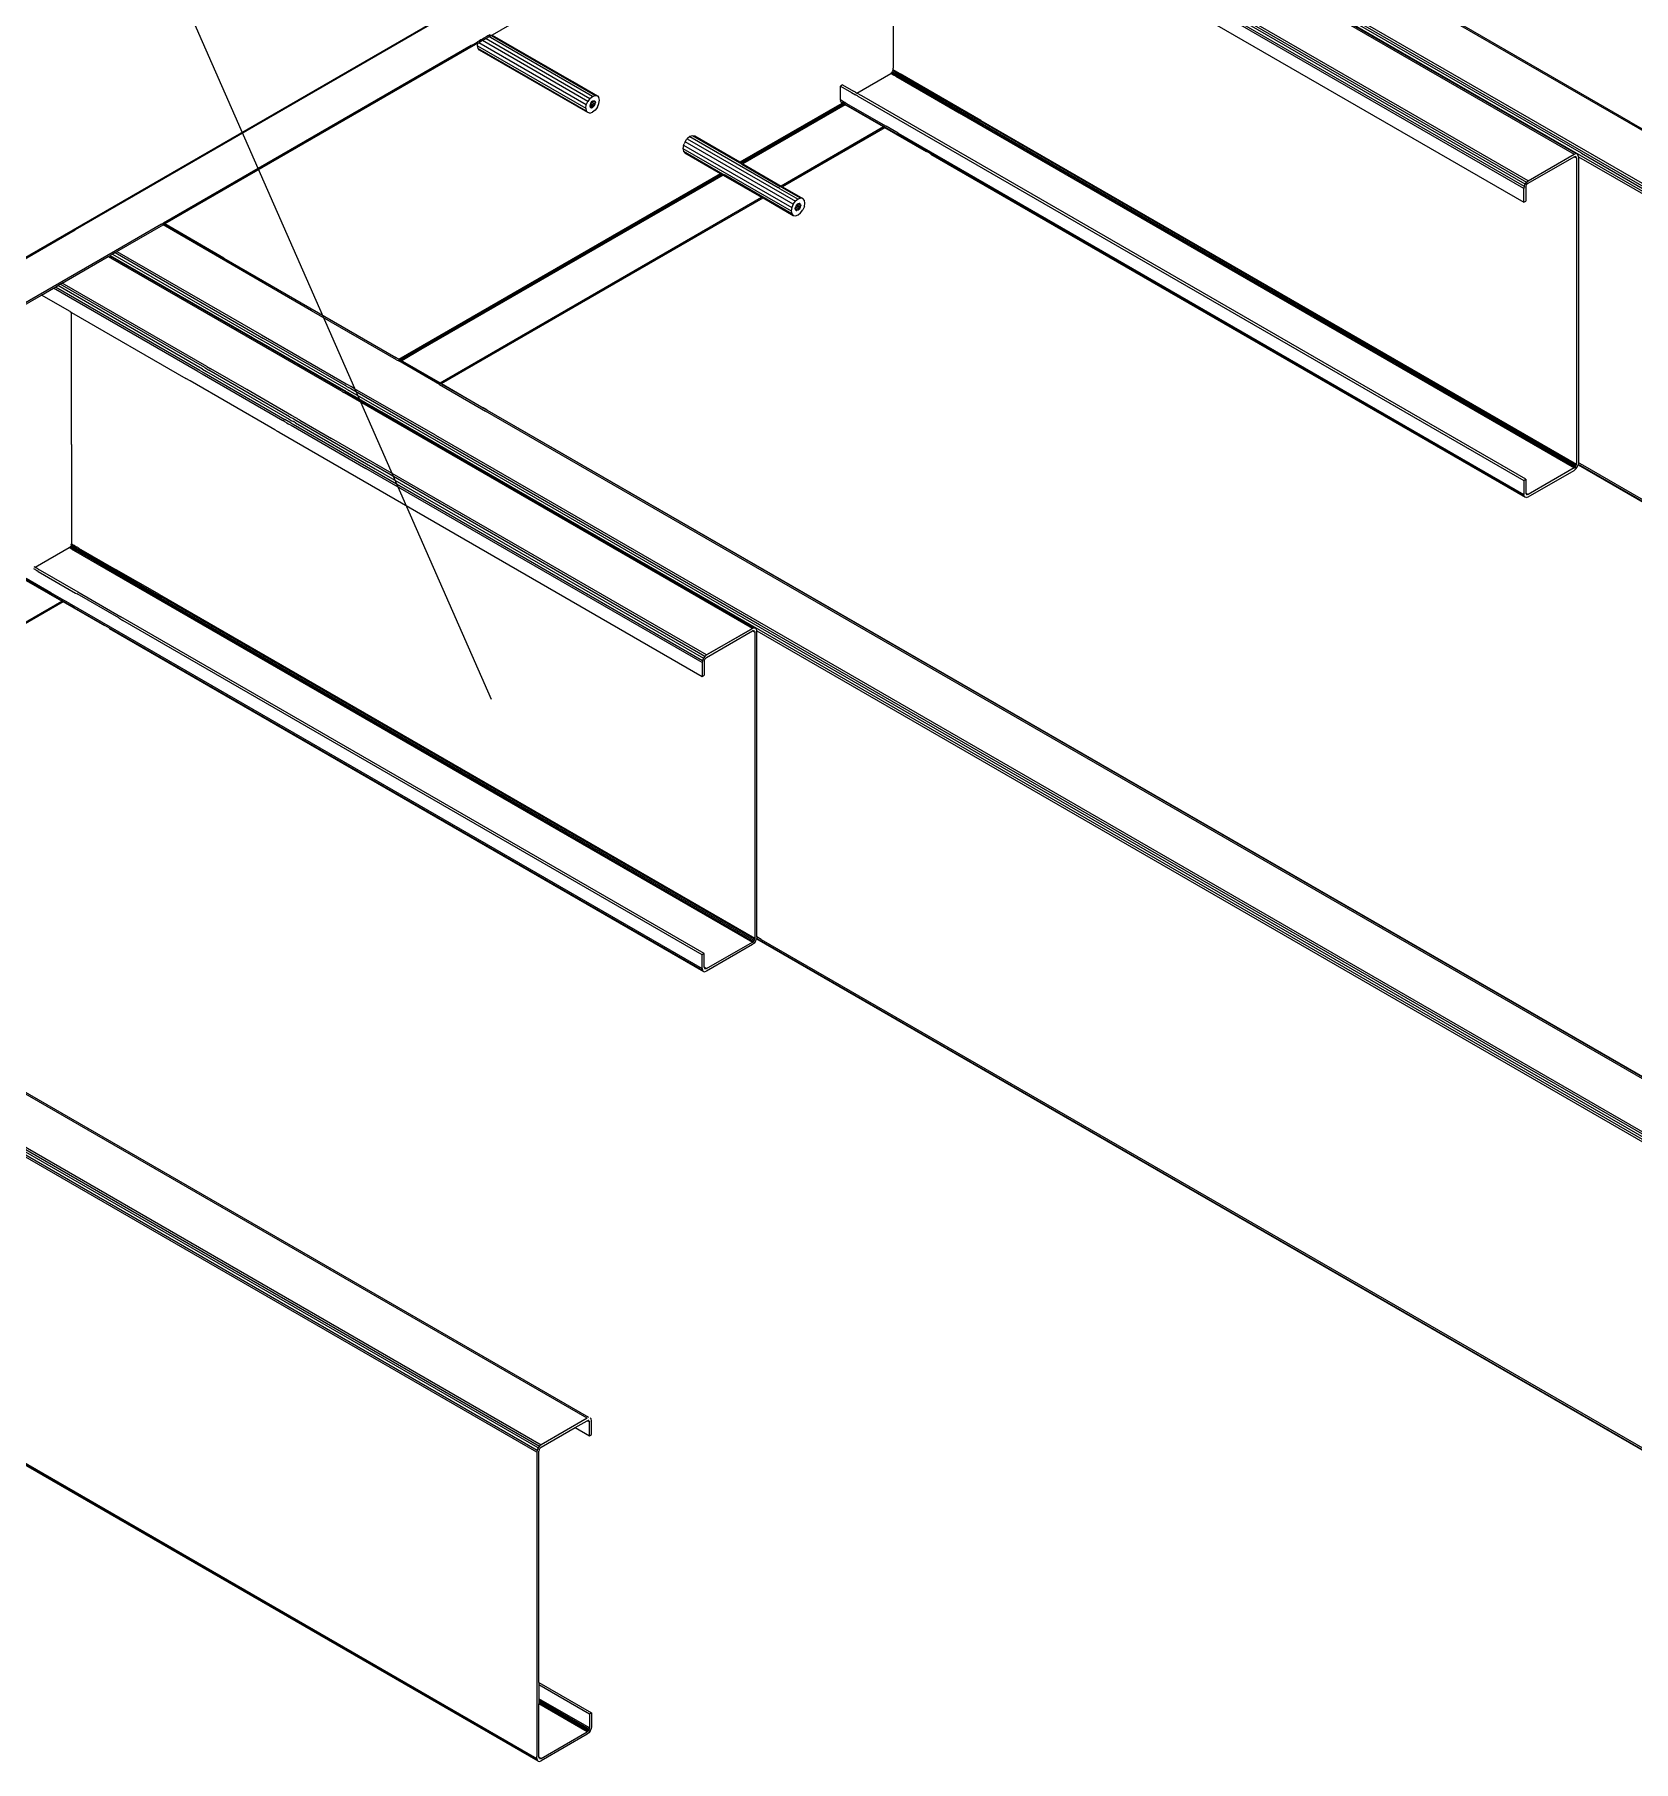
# Model space of a CAD drawing. Header units: millimetres. Extents: x 16 to 499, y 22 to 82.
# Drawn here: x 148.906 to 153.034, y 32.969 to 37.429 of the extents above; entities that cross this region are included whole.
import ezdxf

# ---------------------------------------------------------------- set-up
doc = ezdxf.new("R2010")
doc.units = ezdxf.units.MM
doc.layers.add('BARRAS_DE_ACERO', color=7, linetype='Continuous', lineweight=9)

msp = doc.modelspace()

# ---------------------------------------------------------------- linework, layer by layer
at = {"color": 2}
msp.add_line((148.8872, 38.4397), (150.0846, 35.7119), dxfattribs=at)
at = {"layer": 'BARRAS_DE_ACERO'}
for p, q in [((151.0451, 37.9805), (150.0872, 37.4275)), ((151.707, 37.6544), (152.758, 37.0477)), ((151.9124, 37.679), (152.8811, 37.1198)), ((151.937, 37.6709), (157.7671, 34.3048)), ((153.0268, 37.2029), (152.195, 37.6831)), ((152.0406, 37.6105), (152.8891, 37.1206)), ((152.8997, 37.1221), (152.0503, 37.6126)), ((152.8854, 37.1213), (152.0535, 37.6014)), ((157.7775, 34.3189), (152.0577, 37.6213)), ((151.1225, 37.5823), (151.1225, 37.3416)), ((151.7592, 37.5682), (152.751, 36.9957)), ((152.751, 37.0316), (151.8296, 37.5636)), ((151.9139, 37.5208), (152.7518, 37.0371)), ((152.7543, 37.0427), (151.9421, 37.5116)), ((147.8604, 36.2637), (149.9318, 37.4595)), ((147.8612, 36.2632), (149.9326, 37.4591)), ((149.942, 37.4621), (149.1391, 36.9985)), ((150.0763, 37.4253), (150.0683, 37.4206)), ((150.0763, 37.4253), (150.0817, 37.4285)), ((150.0818, 37.4284), (150.0763, 37.4253)), ((150.0763, 37.4253), (150.0763, 37.4253)), ((150.0853, 37.4264), (150.0798, 37.4233)), ((150.0819, 37.4221), (150.0798, 37.4233)), ((150.0817, 37.4285), (150.0818, 37.4285)), ((150.0818, 37.4284), (150.0817, 37.4285)), ((150.0821, 37.4287), (150.0818, 37.4285)), ((150.0818, 37.4285), (150.0818, 37.4284)), ((150.0822, 37.4287), (150.0819, 37.4285)), ((150.0836, 37.4211), (150.0819, 37.4221)), ((150.0821, 37.4287), (150.0822, 37.4287)), ((150.0822, 37.4288), (150.0822, 37.4287)), ((150.0822, 37.4287), (150.0822, 37.4287)), ((150.0824, 37.4288), (150.0823, 37.4288)), ((150.0824, 37.4288), (150.0823, 37.4288)), ((150.0825, 37.4289), (150.0824, 37.4288)), ((150.0824, 37.4288), (150.0824, 37.4288)), ((150.0824, 37.4288), (150.0824, 37.4288)), ((150.0444, 37.4027), (149.2423, 36.9398)), ((150.0356, 37.4018), (150.0336, 37.4007)), ((150.0356, 37.4018), (150.0487, 37.4094)), ((150.0494, 37.4098), (150.0487, 37.4094)), ((150.0549, 37.4129), (150.0494, 37.4098)), ((150.0512, 37.3928), (150.0498, 37.3999)), ((150.0509, 37.4065), (150.0527, 37.4076)), ((150.0512, 37.3928), (150.3305, 37.2315)), ((150.055, 37.3884), (150.0512, 37.3928)), ((150.3305, 37.2471), (150.0527, 37.4076)), ((150.0586, 37.4151), (150.0549, 37.4129)), ((150.0587, 37.4151), (150.0549, 37.4129)), ((150.0586, 37.4151), (150.0641, 37.4183)), ((150.0586, 37.4151), (150.0587, 37.4151)), ((150.0589, 37.4152), (150.0587, 37.4151)), ((150.0624, 37.4172), (150.0589, 37.4152)), ((150.0693, 37.4172), (150.0622, 37.4131)), ((150.0624, 37.4172), (150.0641, 37.4182)), ((150.0641, 37.4183), (150.0657, 37.4193)), ((150.0649, 37.4187), (150.0641, 37.4182)), ((150.0654, 37.419), (150.0649, 37.4187)), ((150.0656, 37.4191), (150.0654, 37.419)), ((150.0658, 37.4192), (150.0656, 37.4191)), ((150.0679, 37.4205), (150.0657, 37.4193)), ((150.068, 37.4205), (150.0658, 37.4192)), ((150.0679, 37.4205), (150.0682, 37.4207)), ((150.0683, 37.4206), (150.068, 37.4205)), ((150.0715, 37.4184), (150.0693, 37.4172)), ((150.0693, 37.4172), (150.0693, 37.4172)), ((150.0715, 37.4185), (150.0718, 37.4186)), ((150.0715, 37.4185), (150.0715, 37.4184)), ((151.119, 37.3301), (151.1208, 37.3326)), ((151.1221, 37.3355), (151.1208, 37.3326)), ((151.1208, 37.3326), (151.1246, 37.3304)), ((151.1221, 37.3356), (151.1221, 37.3355)), ((151.1277, 37.3322), (151.1221, 37.3355)), ((151.1225, 37.3382), (151.1225, 37.3416)), ((151.1245, 37.337), (151.1295, 37.3342)), ((151.1295, 37.3312), (151.1277, 37.3322)), ((151.1303, 37.3337), (151.1295, 37.3342)), ((151.1303, 37.3337), (151.1361, 37.3304)), ((150.2955, 37.3073), (150.3593, 37.2704)), ((150.9868, 37.2633), (150.9868, 37.2957)), ((150.9924, 37.299), (151.0205, 37.2827)), ((151.119, 37.3301), (151.1169, 37.3284)), ((151.1169, 37.3284), (151.1247, 37.3239)), ((151.119, 37.3301), (151.1215, 37.3287)), ((151.1233, 37.3276), (151.1215, 37.3287)), ((151.1233, 37.3276), (151.1273, 37.3253)), ((151.1246, 37.3304), (151.1287, 37.328)), ((151.1247, 37.3239), (151.1248, 37.3238)), ((151.1297, 37.321), (151.1248, 37.3238)), ((151.1273, 37.3253), (151.1273, 37.3253)), ((151.1317, 37.3228), (151.1273, 37.3253)), ((151.1303, 37.3271), (151.1287, 37.328)), ((151.1298, 37.321), (151.1297, 37.321)), ((151.1298, 37.321), (151.2295, 37.2634)), ((151.1353, 37.3243), (151.1303, 37.3271)), ((151.1322, 37.3225), (151.1317, 37.3228)), ((151.1322, 37.3225), (151.1323, 37.3224)), ((151.1323, 37.3224), (151.3408, 37.2021)), ((151.1334, 37.3289), (151.1329, 37.3292)), ((151.1334, 37.3289), (151.1335, 37.3288)), ((151.1383, 37.326), (151.1335, 37.3288)), ((151.1361, 37.3304), (151.141, 37.3276)), ((151.1383, 37.326), (151.1384, 37.326)), ((151.1384, 37.326), (151.3468, 37.2056)), ((151.141, 37.3276), (151.141, 37.3275)), ((151.3495, 37.2072), (151.141, 37.3275)), ((150.3401, 37.2637), (150.3343, 37.256)), ((150.3468, 37.2406), (150.3397, 37.2447)), ((150.3418, 37.2517), (150.3403, 37.2481)), ((150.3403, 37.2481), (150.3495, 37.2428)), ((150.3441, 37.2547), (150.3418, 37.2517)), ((150.3418, 37.2517), (150.3518, 37.2459)), ((150.3468, 37.2692), (150.3536, 37.2715)), ((150.3468, 37.2569), (150.3495, 37.2579)), ((150.3468, 37.2406), (150.3495, 37.2428)), ((150.3495, 37.2579), (150.3518, 37.2574)), ((150.3495, 37.2579), (150.3534, 37.2557)), ((150.3518, 37.2459), (150.3495, 37.2428)), ((150.3534, 37.2557), (150.3518, 37.2574)), ((150.3518, 37.2459), (150.3534, 37.2494)), ((150.3534, 37.2557), (150.3539, 37.2529)), ((150.3536, 37.2715), (150.3593, 37.2704)), ((150.3593, 37.2704), (150.3632, 37.266)), ((150.3593, 37.2416), (150.3632, 37.2504)), ((150.3645, 37.259), (150.3632, 37.266)), ((150.3632, 37.2504), (150.3645, 37.259)), ((150.9906, 37.251), (150.7271, 37.0989)), ((150.7288, 37.0979), (150.9925, 37.2502)), ((150.9952, 37.2495), (150.7307, 37.0968)), ((150.9868, 37.2598), (150.9868, 37.2633)), ((150.9872, 37.2578), (150.9872, 37.2577)), ((150.9876, 37.2553), (150.9872, 37.2577)), ((150.9876, 37.2553), (150.991, 37.2533)), ((150.9876, 37.2553), (150.9899, 37.2527)), ((150.99, 37.2525), (150.9899, 37.2527)), ((150.9928, 37.2523), (150.991, 37.2533)), ((150.9933, 37.2506), (150.9916, 37.2516)), ((150.9925, 37.2502), (150.9933, 37.2506)), ((150.9968, 37.25), (150.9928, 37.2523)), ((150.9982, 37.2532), (150.9945, 37.2553)), ((150.9956, 37.2492), (150.9956, 37.2493)), ((150.9968, 37.25), (151.0017, 37.2472)), ((151.0003, 37.252), (150.9982, 37.2532)), ((151.0003, 37.252), (151.1046, 37.1918)), ((151.0977, 37.1903), (151.0006, 37.2464)), ((151.0017, 37.2472), (151.1018, 37.1893)), ((151.0149, 37.2795), (151.0257, 37.2733)), ((151.0255, 37.2798), (151.0205, 37.2827)), ((151.031, 37.2702), (151.0257, 37.2733)), ((151.042, 37.2703), (151.0292, 37.2777)), ((151.0314, 37.27), (151.031, 37.2702)), ((152.7566, 36.2804), (151.042, 37.2703)), ((151.2295, 37.2634), (151.2932, 37.2266)), ((150.3291, 37.2386), (150.3305, 37.2315)), ((150.3343, 37.2271), (150.3305, 37.2315)), ((150.3401, 37.226), (150.3468, 37.2284)), ((150.3536, 37.2338), (150.3468, 37.2284)), ((150.3593, 37.2416), (150.3536, 37.2338)), ((151.2932, 37.2266), (152.8811, 36.3098)), ((152.8833, 36.3115), (151.3408, 37.2021)), ((153.0268, 37.2029), (157.9006, 34.389)), ((150.6047, 37.1674), (150.5979, 37.1651)), ((150.5979, 37.1651), (150.8259, 37.0334)), ((150.7324, 37.0937), (150.6047, 37.1674)), ((150.6104, 37.1663), (150.6047, 37.1674)), ((150.7271, 37.0989), (150.6104, 37.1663)), ((151.0977, 37.1903), (150.8333, 37.0376)), ((151.0977, 37.1903), (151.0978, 37.1903)), ((151.0978, 37.1903), (151.1012, 37.1883)), ((151.1359, 37.1738), (151.1046, 37.1918)), ((151.1359, 37.1738), (152.751, 36.2412)), ((150.5802, 37.1344), (150.8595, 36.9732)), ((150.5815, 37.143), (150.8608, 36.9818)), ((150.5815, 37.1274), (150.5853, 37.1231)), ((150.5815, 37.1274), (150.6826, 37.069)), ((150.5853, 37.1231), (150.6771, 37.0701)), ((151.2196, 37.1199), (152.7543, 36.2339)), ((152.7623, 37.0512), (152.8811, 37.1198)), ((152.7623, 37.0446), (152.8811, 37.1132)), ((152.8811, 37.1198), (152.8854, 37.1213)), ((152.8833, 37.114), (152.8811, 37.1132)), ((152.8811, 37.1132), (152.8867, 37.11)), ((152.8833, 37.114), (152.8863, 37.1122)), ((152.8833, 37.114), (152.8851, 37.1136)), ((152.8863, 37.1122), (152.8851, 37.1136)), ((152.8863, 37.1122), (152.8867, 37.11)), ((152.8867, 37.11), (152.8867, 36.3222)), ((152.8924, 37.1132), (152.8915, 37.1177)), ((152.8924, 37.1132), (157.7662, 34.2993)), ((152.8997, 37.1221), (157.7695, 34.3105)), ((149.8467, 36.5906), (150.6771, 37.0701)), ((149.8468, 36.5906), (150.6771, 37.0701)), ((150.6808, 37.068), (149.8505, 36.5887)), ((150.6843, 37.0659), (149.9034, 36.6151)), ((150.6826, 37.069), (150.684, 37.0682)), ((150.684, 37.0682), (150.6873, 37.0663)), ((150.6843, 37.0659), (150.7832, 37.0088)), ((150.8608, 36.9662), (150.6873, 37.0663)), ((150.7288, 37.0979), (150.7271, 37.0989)), ((150.7288, 37.0979), (150.7307, 37.0968)), ((150.7326, 37.0957), (150.7307, 37.0968)), ((150.8294, 37.0314), (150.8259, 37.0334)), ((150.8294, 37.0314), (150.8772, 37.0038)), ((150.8839, 37.0062), (150.8314, 37.0365)), ((152.7518, 37.0371), (152.751, 37.0316)), ((152.751, 36.9957), (152.751, 37.0316)), ((152.7518, 37.0371), (152.7543, 37.0427)), ((152.7543, 37.0427), (152.758, 37.0477)), ((152.7566, 37.0348), (152.7571, 37.0376)), ((152.7566, 37.0348), (152.7566, 36.9989)), ((152.7571, 37.0376), (152.7583, 37.0404)), ((152.758, 37.0477), (152.7623, 37.0512)), ((152.7583, 37.0404), (152.7601, 37.0429)), ((152.7623, 37.0446), (152.7601, 37.0429)), ((149.1391, 36.9985), (149.0112, 36.9247)), ((149.9529, 36.5294), (150.7832, 37.0088)), ((150.7832, 37.0088), (150.7868, 37.0068)), ((150.8647, 36.9906), (150.8704, 36.9984)), ((150.8701, 36.9793), (150.8706, 36.9828)), ((150.8772, 36.9752), (150.8701, 36.9793)), ((150.8706, 36.9765), (150.8701, 36.9793)), ((150.8772, 37.0038), (150.8704, 36.9984)), ((150.8799, 36.9774), (150.8706, 36.9828)), ((150.8722, 36.9863), (150.8745, 36.9894)), ((150.8772, 36.9752), (150.8744, 36.9743)), ((150.8772, 36.9916), (150.8745, 36.9894)), ((150.8837, 36.9841), (150.8745, 36.9894)), ((150.8839, 37.0062), (150.8772, 37.0038)), ((150.8799, 36.9925), (150.8772, 36.9916)), ((150.8842, 36.9875), (150.8772, 36.9916)), ((150.8799, 36.9774), (150.8772, 36.9752)), ((150.8822, 36.9805), (150.8799, 36.9774)), ((150.8837, 36.9841), (150.8822, 36.9805)), ((150.8837, 36.9903), (150.8842, 36.9875)), ((150.8837, 36.9841), (150.8842, 36.9875)), ((150.8897, 37.0051), (150.8839, 37.0062)), ((150.8935, 37.0006), (150.8897, 37.0051)), ((150.8935, 36.985), (150.8897, 36.9762)), ((150.8948, 36.9936), (150.8935, 37.0006)), ((150.8935, 36.985), (150.8948, 36.9936)), ((152.751, 36.9957), (152.7566, 36.9989)), ((149.2341, 36.9391), (149.1153, 36.8705)), ((149.2342, 36.9391), (149.1153, 36.8705)), ((149.1189, 36.8685), (149.2377, 36.9371)), ((149.2388, 36.9418), (149.2376, 36.9411)), ((149.2376, 36.9411), (149.2376, 36.9411)), ((149.6214, 36.7155), (149.2377, 36.9371)), ((149.2388, 36.9418), (149.2388, 36.9418)), ((150.8608, 36.9662), (150.8647, 36.9618)), ((150.8647, 36.9618), (150.8704, 36.9606)), ((150.8704, 36.9606), (150.8772, 36.963)), ((147.856, 36.2577), (149.0112, 36.9247)), ((149.0037, 36.8019), (149.0963, 36.8554)), ((149.0963, 36.8554), (149.0997, 36.8574)), ((149.0997, 36.8574), (149.1009, 36.8581)), ((149.0997, 36.8574), (149.4503, 36.655)), ((149.1009, 36.8581), (149.1015, 36.8584)), ((149.1009, 36.8581), (149.2893, 36.7494)), ((149.1076, 36.862), (149.1015, 36.8584)), ((149.1015, 36.8584), (149.4881, 36.6352)), ((149.1076, 36.862), (149.1094, 36.863)), ((149.1076, 36.862), (149.4912, 36.6405)), ((149.1094, 36.863), (149.1137, 36.8655)), ((149.1137, 36.8655), (149.1138, 36.8655)), ((149.1138, 36.8655), (149.1189, 36.8685)), ((149.1138, 36.8655), (149.4868, 36.6501)), ((149.1189, 36.8685), (149.4919, 36.6531)), ((149.395, 36.8514), (149.8392, 36.595)), ((148.9776, 36.7869), (149.0037, 36.8019)), ((147.9659, 36.2028), (148.9238, 36.7558)), ((149.328, 36.5584), (148.9549, 36.7738)), ((149.3332, 36.5614), (148.9601, 36.7768)), ((149.3393, 36.5649), (148.9662, 36.7803)), ((149.3455, 36.5685), (148.9724, 36.7839)), ((149.3507, 36.5715), (148.9776, 36.7869)), ((148.9977, 36.7131), (149.0012, 36.7111)), ((149.0012, 36.3697), (149.0012, 36.7111)), ((149.0012, 36.7111), (149.2969, 36.5404)), ((149.4699, 36.6451), (149.2893, 36.7494)), ((149.8404, 36.5891), (149.6214, 36.7155)), ((149.4503, 36.655), (149.6968, 36.5127)), ((149.4699, 36.6451), (149.4846, 36.6366)), ((149.6979, 36.5135), (149.4846, 36.6366)), ((149.4868, 36.6501), (149.4973, 36.6441)), ((149.6985, 36.5137), (149.4881, 36.6352)), ((149.7104, 36.5139), (149.4912, 36.6405)), ((149.7078, 36.5226), (149.4973, 36.6441)), ((149.8449, 36.5917), (149.8392, 36.595)), ((149.8404, 36.5891), (149.8462, 36.5857)), ((149.8449, 36.5917), (149.845, 36.5917)), ((149.8467, 36.5906), (149.845, 36.5917)), ((149.8462, 36.5857), (149.8463, 36.5857)), ((149.9519, 36.5248), (149.8463, 36.5857)), ((149.8468, 36.5906), (149.8467, 36.5906)), ((149.8469, 36.5894), (149.8471, 36.5893)), ((149.8493, 36.588), (149.8471, 36.5893)), ((149.8484, 36.5897), (149.8501, 36.5887)), ((149.8493, 36.588), (149.8497, 36.5877)), ((149.8509, 36.587), (149.8497, 36.5877)), ((149.8501, 36.5887), (149.8503, 36.5886)), ((149.8503, 36.5886), (149.8504, 36.5886)), ((149.8503, 36.5886), (149.8503, 36.5886)), ((149.8504, 36.5886), (149.8505, 36.5887)), ((149.8506, 36.5884), (149.8504, 36.5886)), ((149.8506, 36.5884), (149.8508, 36.5883)), ((149.8508, 36.5883), (149.8522, 36.5875)), ((149.8534, 36.5856), (149.8515, 36.5867)), ((149.8534, 36.5856), (149.9518, 36.5288)), ((149.5159, 36.414), (149.3075, 36.5343)), ((149.328, 36.5584), (149.3385, 36.5523)), ((149.3332, 36.5614), (149.3437, 36.5553)), ((149.3386, 36.5523), (149.3385, 36.5523)), ((149.3386, 36.5523), (149.5469, 36.4319)), ((149.3393, 36.5649), (149.3498, 36.5589)), ((149.3437, 36.5553), (149.4364, 36.5018)), ((149.3455, 36.5685), (149.356, 36.5624)), ((149.3498, 36.5589), (149.5632, 36.4356)), ((149.3507, 36.5715), (149.3612, 36.5654)), ((149.3561, 36.5624), (149.356, 36.5624)), ((149.5647, 36.4419), (149.3561, 36.5624)), ((149.9529, 36.5294), (149.9529, 36.5294)), ((149.4364, 36.5018), (149.5522, 36.435)), ((149.7043, 36.5084), (149.6968, 36.5127)), ((149.7061, 36.5094), (149.6985, 36.5137)), ((149.6991, 36.5074), (149.7009, 36.5064)), ((149.7009, 36.5064), (149.7044, 36.5043)), ((149.7043, 36.5098), (149.7055, 36.5091)), ((149.7043, 36.5084), (149.706, 36.5074)), ((149.7044, 36.5043), (149.7049, 36.504)), ((149.7063, 36.5032), (149.7049, 36.504)), ((149.7072, 36.5081), (149.7055, 36.5091)), ((149.7083, 36.5061), (149.706, 36.5074)), ((149.7076, 36.5085), (149.7061, 36.5094)), ((150.7598, 35.895), (149.7063, 36.5032)), ((149.7085, 36.5074), (149.7072, 36.5081)), ((149.7093, 36.5075), (149.7076, 36.5085)), ((149.7108, 36.5209), (149.7078, 36.5226)), ((149.9245, 36.3812), (149.7083, 36.5061)), ((149.7085, 36.5074), (149.7095, 36.5068)), ((149.7095, 36.5074), (149.7093, 36.5075)), ((149.7095, 36.5068), (149.7145, 36.5039)), ((149.7131, 36.5053), (149.7101, 36.507)), ((149.7108, 36.5137), (149.7104, 36.5139)), ((149.7108, 36.5209), (149.7108, 36.5208)), ((149.7108, 36.5208), (149.7166, 36.5175)), ((149.7108, 36.5137), (149.7162, 36.5106)), ((149.7131, 36.5053), (149.715, 36.5042)), ((149.7145, 36.5039), (149.8023, 36.4532)), ((153.9854, 34.0387), (149.715, 36.5042)), ((149.7163, 36.5106), (149.7162, 36.5106)), ((149.7163, 36.5106), (149.7193, 36.5088)), ((149.72, 36.5155), (149.7166, 36.5175)), ((149.7211, 36.5078), (149.7193, 36.5088)), ((149.7223, 36.5142), (149.72, 36.5155)), ((149.7211, 36.5078), (149.8246, 36.448)), ((149.7216, 36.5204), (149.7235, 36.5194)), ((149.7216, 36.5204), (149.7216, 36.5204)), ((149.7223, 36.5142), (149.7224, 36.5141)), ((149.9386, 36.3893), (149.7224, 36.5141)), ((149.7268, 36.5175), (149.7235, 36.5194)), ((149.727, 36.5174), (149.7268, 36.5175)), ((149.7274, 36.5172), (149.7272, 36.5173)), ((149.7274, 36.5172), (149.7275, 36.5171)), ((149.7275, 36.5171), (149.7278, 36.5169)), ((149.7275, 36.5171), (149.7275, 36.5171)), ((149.7278, 36.5169), (149.7305, 36.5153)), ((149.7323, 36.5143), (149.7305, 36.5153)), ((149.7323, 36.5143), (149.7324, 36.5142)), ((149.9409, 36.3939), (149.7324, 36.5142)), ((149.9524, 36.5285), (149.9518, 36.5288)), ((149.9519, 36.5248), (150.0598, 36.4625)), ((149.954, 36.5275), (149.9524, 36.5285)), ((149.954, 36.5275), (149.9553, 36.5268)), ((150.0632, 36.4645), (149.9553, 36.5268)), ((149.9564, 36.5274), (150.0643, 36.4651)), ((149.5647, 36.4419), (149.5751, 36.4359)), ((149.5803, 36.4389), (149.5696, 36.4451)), ((150.7678, 35.8958), (149.8023, 36.4532)), ((150.0598, 36.4625), (150.0703, 36.4564)), ((150.0738, 36.4584), (150.0632, 36.4645)), ((150.0748, 36.459), (150.0643, 36.4651)), ((154.1146, 34.1214), (150.0703, 36.4564)), ((154.1189, 34.1229), (150.0738, 36.4584)), ((150.0748, 36.459), (150.9136, 35.9749)), ((149.5265, 36.4078), (149.5159, 36.414)), ((149.5284, 36.4068), (149.5265, 36.4078)), ((149.5319, 36.4047), (149.53, 36.4058)), ((149.5323, 36.4045), (149.5319, 36.4047)), ((149.5323, 36.4045), (149.5324, 36.4044)), ((149.5324, 36.4044), (149.5338, 36.4036)), ((149.5338, 36.4036), (149.5355, 36.4027)), ((149.5374, 36.4015), (149.5355, 36.4027)), ((149.5374, 36.4015), (150.6297, 35.7709)), ((149.5471, 36.4318), (149.5469, 36.4319)), ((149.5518, 36.4291), (149.5471, 36.4318)), ((149.5518, 36.4291), (149.5576, 36.4258)), ((149.5524, 36.4349), (149.5522, 36.435)), ((149.5686, 36.4255), (149.5524, 36.4349)), ((149.5576, 36.4258), (149.5611, 36.4237)), ((149.5611, 36.4237), (149.5683, 36.4196)), ((149.5683, 36.4196), (149.7613, 36.3082)), ((149.5686, 36.4255), (149.5737, 36.4225)), ((149.5737, 36.4225), (150.6305, 35.8123)), ((149.5798, 36.426), (149.5747, 36.429)), ((149.5751, 36.4359), (149.5786, 36.4339)), ((149.5786, 36.4339), (149.5809, 36.4326)), ((149.5838, 36.4369), (149.5803, 36.4389)), ((149.5809, 36.4326), (149.7681, 36.3245)), ((149.5838, 36.4369), (149.5861, 36.4355)), ((149.5892, 36.4337), (149.5861, 36.4355)), ((149.591, 36.4327), (149.5892, 36.4337)), ((149.591, 36.4327), (149.6727, 36.3855)), ((150.641, 35.8264), (149.6727, 36.3855)), ((149.9245, 36.3812), (150.7641, 35.8965)), ((150.7781, 35.9046), (149.9386, 36.3893)), ((149.9409, 36.3939), (153.9958, 34.0528)), ((150.6297, 35.8068), (149.7613, 36.3082)), ((152.8811, 36.3098), (152.7623, 36.2412)), ((152.8811, 36.3098), (152.8833, 36.3115)), ((152.8811, 36.3033), (152.8854, 36.3068)), ((152.8854, 36.3068), (152.8891, 36.3117)), ((152.8863, 36.3168), (152.8867, 36.3196)), ((152.8891, 36.3117), (152.8915, 36.3174)), ((152.8915, 36.3174), (152.8916, 36.3179)), ((152.8918, 36.3192), (157.7671, 33.5045)), ((152.9037, 36.3163), (152.8924, 36.3229)), ((152.751, 36.2771), (152.751, 36.2412)), ((152.7566, 36.2804), (152.7566, 36.2445)), ((152.7623, 36.2347), (152.8811, 36.3033)), ((152.7518, 36.2367), (152.7543, 36.2339)), ((152.758, 36.2332), (152.7543, 36.2339)), ((152.7571, 36.2422), (152.7566, 36.2445)), ((152.7623, 36.2412), (152.7566, 36.2445)), ((152.758, 36.2332), (152.7623, 36.2347)), ((152.7623, 36.2412), (152.7601, 36.2405)), ((149.0034, 36.0991), (148.9955, 36.1036)), ((148.9995, 36.1078), (148.9977, 36.1054)), ((149.0008, 36.1107), (148.9995, 36.1078)), ((148.9995, 36.1078), (149.0091, 36.1023)), ((149.0002, 36.1039), (149.0021, 36.1029)), ((149.0008, 36.1107), (149.0012, 36.1135)), ((149.0008, 36.1107), (149.0122, 36.1041)), ((149.0012, 36.1168), (149.0012, 36.1135)), ((149.0012, 36.1135), (149.0032, 36.1123)), ((149.0061, 36.1005), (149.0021, 36.1029)), ((149.0032, 36.1123), (149.0082, 36.1094)), ((149.0034, 36.0991), (149.0036, 36.0991)), ((149.0036, 36.0991), (149.0065, 36.0973)), ((149.0062, 36.1005), (149.0061, 36.1005)), ((149.0062, 36.1005), (149.0092, 36.0987)), ((149.0065, 36.0973), (150.7598, 35.0851)), ((149.0089, 36.109), (149.0082, 36.1094)), ((149.0089, 36.109), (149.0143, 36.1059)), ((149.0091, 36.1023), (149.0105, 36.1015)), ((149.0092, 36.0987), (149.0109, 36.0978)), ((149.011, 36.1012), (149.0105, 36.1015)), ((149.0111, 36.0976), (149.0109, 36.0978)), ((149.0139, 36.0995), (149.011, 36.1012)), ((149.2297, 35.9714), (149.0111, 36.0976)), ((149.0122, 36.1041), (149.1154, 36.0445)), ((149.0147, 36.1056), (149.0143, 36.1059)), ((149.0147, 36.1056), (149.0148, 36.1056)), ((149.0162, 36.1048), (149.0148, 36.1056)), ((149.0196, 36.1028), (149.0162, 36.1048)), ((149.0196, 36.1028), (149.0198, 36.1027)), ((149.0198, 36.1027), (149.1168, 36.0467)), ((148.91, 36.0452), (148.9043, 36.0485)), ((148.9078, 36.053), (148.9099, 36.0518)), ((148.9158, 36.0484), (148.9099, 36.0518)), ((148.91, 36.0452), (148.9102, 36.0451)), ((148.9115, 36.0444), (148.9102, 36.0451)), ((148.9115, 36.0444), (148.9132, 36.0434)), ((148.915, 36.0424), (148.9132, 36.0434)), ((148.9158, 36.0484), (148.9172, 36.0476)), ((148.9172, 36.0476), (148.9188, 36.0467)), ((148.9188, 36.0467), (148.9206, 36.0456)), ((148.9206, 36.0456), (149.0178, 35.9895)), ((149.1924, 35.9964), (149.1127, 36.0425)), ((149.1154, 36.0445), (149.1343, 36.0336)), ((149.2285, 35.9822), (149.1168, 36.0467)), ((148.9521, 35.981), (148.8806, 36.0223)), ((149.1343, 36.0336), (149.2272, 35.98)), ((149.2324, 35.9733), (149.1924, 35.9964)), ((148.9799, 35.9636), (148.7154, 35.8109)), ((149.0089, 35.9482), (148.9521, 35.981)), ((149.1235, 35.922), (149.0157, 35.9842)), ((149.0178, 35.9895), (149.1291, 35.9252)), ((150.765, 35.0921), (149.2272, 35.98)), ((150.7638, 35.0893), (149.2324, 35.9733)), ((150.9136, 35.9749), (154.1226, 34.1222)), ((149.0089, 35.9482), (150.6305, 35.012)), ((149.1235, 35.922), (149.1342, 35.9158)), ((150.6353, 35.0557), (149.1291, 35.9252)), ((150.6297, 35.0524), (149.1342, 35.9158)), ((153.9915, 34.0493), (150.7781, 35.9046)), ((150.641, 35.8264), (150.7541, 35.8918)), ((150.7541, 35.8917), (150.641, 35.8264)), ((150.641, 35.8199), (150.7598, 35.8885)), ((150.7558, 35.8928), (150.7541, 35.8918)), ((150.7541, 35.8917), (150.7559, 35.8927)), ((150.7541, 35.8918), (150.7541, 35.8917)), ((150.7558, 35.8928), (150.7564, 35.8931)), ((150.7558, 35.8928), (150.7559, 35.8927)), ((150.7565, 35.8931), (150.7559, 35.8927)), ((150.7641, 35.8965), (150.7598, 35.895)), ((150.7598, 35.8885), (150.7654, 35.8852)), ((150.7619, 35.8892), (150.7638, 35.8889)), ((150.7638, 35.8889), (150.765, 35.8875)), ((150.7641, 35.8965), (150.7678, 35.8958)), ((150.765, 35.8875), (150.7654, 35.8852)), ((150.7654, 35.8852), (150.7654, 35.0948)), ((150.7702, 35.893), (150.7678, 35.8958)), ((150.7711, 35.8885), (150.7702, 35.893)), ((150.7711, 35.0981), (150.7711, 35.8885)), ((150.7711, 35.8885), (153.9845, 34.0332)), ((150.6366, 35.8229), (150.633, 35.818)), ((150.6358, 35.8128), (150.637, 35.8157)), ((150.6366, 35.8229), (150.641, 35.8264)), ((150.637, 35.8157), (150.6388, 35.8182)), ((150.6388, 35.8182), (150.641, 35.8199)), ((150.6297, 35.8068), (150.6297, 35.7709)), ((150.6297, 35.7709), (150.6353, 35.7742)), ((150.6353, 35.8101), (150.6358, 35.8128)), ((150.6353, 35.8101), (150.6353, 35.7742)), ((147.693, 35.2221), (150.2036, 33.7726)), ((150.3329, 33.8553), (147.949, 35.2316)), ((150.3372, 33.8568), (147.9524, 35.2336)), ((150.641, 35.0165), (150.7598, 35.0851)), ((150.7598, 35.0851), (150.7619, 35.0868)), ((150.7619, 35.0868), (150.7638, 35.0893)), ((150.765, 35.0921), (150.7638, 35.0893)), ((150.7678, 35.087), (150.7641, 35.082)), ((150.7678, 35.087), (150.7702, 35.0926)), ((150.7702, 35.0926), (150.7703, 35.0931)), ((150.7711, 35.0981), (150.7705, 35.0944)), ((150.7824, 35.0916), (150.7711, 35.0981)), ((150.7824, 35.0916), (153.9845, 33.2429)), ((150.6353, 35.0557), (150.6297, 35.0524)), ((150.6297, 35.0165), (150.6305, 35.012)), ((150.6353, 35.0197), (150.6353, 35.0557)), ((150.6353, 35.0197), (150.6358, 35.0175)), ((150.641, 35.0165), (150.6353, 35.0197)), ((150.6388, 35.0157), (150.637, 35.0161)), ((150.641, 35.0165), (150.6388, 35.0157)), ((150.2061, 33.7783), (148.1227, 34.9811)), ((150.633, 35.0091), (150.6366, 35.0084)), ((150.2028, 33.7671), (148.6498, 34.6637)), ((148.6611, 34.6833), (150.2141, 33.7867)), ((148.6615, 34.6771), (150.2098, 33.7832)), ((150.2036, 32.9722), (148.6492, 33.8697)), ((150.3329, 33.8553), (150.2141, 33.7867)), ((150.3409, 33.8561), (150.3433, 33.8533)), ((150.3442, 33.8488), (150.3433, 33.8533)), ((150.2141, 33.7802), (150.3018, 33.8308)), ((150.3018, 33.8308), (150.3329, 33.8488)), ((150.3018, 33.8308), (150.3385, 33.8096)), ((150.3329, 33.8488), (150.3351, 33.8495)), ((150.3385, 33.8455), (150.3329, 33.8488)), ((150.3369, 33.8492), (150.3381, 33.8477)), ((150.3381, 33.8477), (150.3385, 33.8455)), ((150.3385, 33.8096), (150.3385, 33.8455)), ((150.3385, 33.8096), (150.3442, 33.8128)), ((150.3442, 33.8128), (150.3442, 33.8488)), ((150.2036, 33.7726), (150.2028, 33.7671)), ((150.2028, 33.7671), (150.2028, 32.9813)), ((150.2061, 33.7783), (150.2036, 33.7726)), ((150.2098, 33.7832), (150.2061, 33.7783)), ((150.2089, 33.7731), (150.2084, 33.7704)), ((150.2084, 33.1727), (150.2084, 33.7704)), ((150.2089, 33.7731), (150.2101, 33.7759)), ((150.2141, 33.7867), (150.2098, 33.7832)), ((150.2101, 33.7759), (150.2119, 33.7784)), ((150.2141, 33.7802), (150.2119, 33.7784)), ((150.2084, 33.1727), (150.3442, 33.0943)), ((150.2084, 33.1727), (150.2084, 33.1662)), ((150.2084, 32.98), (150.2084, 33.1172)), ((150.3329, 33.0453), (150.2084, 33.1172)), ((150.3381, 33.0524), (150.3369, 33.0495)), ((150.3409, 33.0472), (150.3433, 33.0529)), ((150.3442, 33.0584), (150.3433, 33.0529)), ((150.3442, 33.0943), (150.3442, 33.0584)), ((150.2141, 32.9767), (150.3329, 33.0453)), ((150.3329, 33.0388), (150.2141, 32.9702)), ((150.3351, 33.0471), (150.3329, 33.0453)), ((150.3372, 33.0423), (150.3329, 33.0388)), ((150.3409, 33.0472), (150.3372, 33.0423)), ((150.2028, 32.9767), (150.2036, 32.9722)), ((150.2061, 32.9694), (150.2036, 32.9722)), ((150.2061, 32.9694), (150.2098, 32.9687)), ((150.2101, 32.9763), (150.2089, 32.9778)), ((150.2119, 32.976), (150.2089, 32.9778)), ((150.2098, 32.9687), (150.2141, 32.9702)), ((150.2101, 32.9763), (150.2119, 32.976)), ((150.2141, 32.9767), (150.2119, 32.976))]:
    msp.add_line(p, q, dxfattribs=at)
for points in [[(152.1917, 37.6812), (153.0225, 37.2014), (157.8963, 34.3875)], [(152.7623, 37.0512), (151.8577, 37.5735), (151.7444, 37.639)], [(152.0556, 37.6165), (157.7732, 34.3154), (157.7695, 34.3105)], [(150.0763, 37.4253), (150.0682, 37.4207), (150.0683, 37.4206)], [(150.0798, 37.4233), (150.0718, 37.4186), (150.3401, 37.2637)], [(150.0818, 37.4285), (150.0818, 37.4285), (150.0819, 37.4285)], [(150.0822, 37.4287), (150.0823, 37.4288), (150.0822, 37.4288)], [(150.3401, 37.2637), (150.3468, 37.2692), (150.0836, 37.4211)], [(150.0872, 37.4275), (150.0853, 37.4265), (150.3536, 37.2715)], [(150.0853, 37.4265), (150.0853, 37.4264), (150.3536, 37.2715)], [(150.0872, 37.4275), (150.2861, 37.3126), (150.2955, 37.3073)], [(149.2388, 36.9418), (150.0336, 37.4007), (149.2388, 36.9418)], [(150.0498, 37.3999), (150.0509, 37.4065), (150.0444, 37.4027)], [(150.0498, 37.3999), (150.3291, 37.2386), (150.3305, 37.2471)], [(150.3305, 37.2471), (150.3343, 37.256), (150.0622, 37.4131), (150.0527, 37.4076)], [(150.3401, 37.226), (150.3343, 37.2271), (150.055, 37.3884)], [(151.1221, 37.3356), (151.1225, 37.3382), (151.1245, 37.337)], [(150.9924, 37.299), (150.9868, 37.2957), (151.0149, 37.2795)], [(151.0255, 37.2798), (151.0292, 37.2777), (151.1169, 37.3284)], [(151.1295, 37.3312), (151.1327, 37.3293), (151.1329, 37.3292)], [(152.8833, 36.3115), (152.8851, 36.314), (151.1353, 37.3243)], [(150.3403, 37.2481), (150.3397, 37.2447), (150.3403, 37.2419)], [(150.9971, 37.2484), (150.7326, 37.0957), (150.7343, 37.0948)], [(150.9987, 37.2475), (150.7343, 37.0948), (150.8333, 37.0376)], [(150.9945, 37.2553), (150.9868, 37.2598), (150.9872, 37.2578)], [(150.9906, 37.251), (150.9916, 37.2516), (150.99, 37.2525)], [(150.9933, 37.2506), (150.9952, 37.2495), (150.9956, 37.2493)], [(150.9956, 37.2492), (150.9971, 37.2484), (150.9987, 37.2475), (151.0006, 37.2464)], [(151.0314, 37.27), (152.751, 36.2771), (152.7566, 36.2804)], [(150.3403, 37.2419), (150.3441, 37.2397), (150.3468, 37.2406)], [(150.3403, 37.2419), (150.3418, 37.2401), (150.3441, 37.2397)], [(152.8851, 36.314), (152.8863, 36.3168), (151.3468, 37.2056)], [(151.3495, 37.2072), (152.8867, 36.3196), (152.8867, 36.3222)], [(150.5854, 37.1519), (150.5896, 37.1576), (150.5911, 37.1596)], [(150.5979, 37.1651), (150.5911, 37.1596), (150.8704, 36.9984)], [(150.8367, 37.0356), (150.8333, 37.0376), (151.0978, 37.1903)], [(151.209, 37.126), (151.1012, 37.1883), (150.8367, 37.0356), (150.8897, 37.0051)], [(151.1018, 37.1893), (152.7518, 36.2367), (152.751, 36.2412)], [(150.5815, 37.1426), (150.5802, 37.1344), (150.5815, 37.1274)], [(150.5815, 37.1426), (150.5815, 37.143), (150.5817, 37.1433), (150.5832, 37.1468)], [(150.8647, 36.9906), (150.5854, 37.1519), (150.5846, 37.1501), (150.5838, 37.1483), (150.5832, 37.1468)], [(152.8915, 37.1177), (152.8891, 37.1206), (152.8854, 37.1213)], [(152.8924, 37.1132), (152.8924, 36.3229), (152.8918, 36.3192)], [(149.8468, 36.5906), (149.8484, 36.5897), (150.6789, 37.0691), (150.6771, 37.0701)], [(150.6827, 37.0669), (149.8522, 36.5875), (149.8539, 36.5865)], [(150.6789, 37.0691), (150.6808, 37.068), (150.6827, 37.0669), (150.6843, 37.0659)], [(150.7324, 37.0937), (150.8313, 37.0365), (150.8314, 37.0365)], [(149.9529, 36.5294), (149.9564, 36.5274), (150.7868, 37.0068), (150.8647, 36.9618)], [(150.8647, 36.9906), (150.8608, 36.9818), (150.8595, 36.9732), (150.8608, 36.9662)], [(150.8822, 36.9805), (150.8722, 36.9863), (150.8706, 36.9828)], [(150.8772, 36.963), (150.8839, 36.9685), (150.8897, 36.9762)], [(149.2341, 36.9391), (149.2376, 36.9411), (149.2388, 36.9418)], [(149.2341, 36.9391), (149.2342, 36.9391), (149.2376, 36.9411)], [(149.8439, 36.5911), (149.8382, 36.5944), (149.2411, 36.9391), (149.2377, 36.9371)], [(149.395, 36.8514), (149.2423, 36.9398), (149.2411, 36.9391)], [(149.1153, 36.8705), (147.955, 36.2006), (147.9473, 36.1962)], [(149.0963, 36.8554), (149.4799, 36.6339), (149.6991, 36.5074)], [(148.9977, 36.7131), (148.9238, 36.7558), (148.9549, 36.7738), (148.9601, 36.7768), (148.9662, 36.7803), (148.9724, 36.7839), (148.9776, 36.7869)], [(149.4919, 36.6531), (149.5024, 36.647), (149.7109, 36.5267)], [(149.8469, 36.5894), (149.8458, 36.59), (149.8439, 36.5911)], [(149.8515, 36.5867), (149.8512, 36.5869), (149.8509, 36.587)], [(149.9034, 36.6151), (149.8539, 36.5865), (149.8557, 36.5855), (149.9529, 36.5294)], [(149.3075, 36.5343), (149.3074, 36.5344), (149.2969, 36.5404)], [(149.5696, 36.4451), (149.4538, 36.512), (149.3612, 36.5654)], [(149.7043, 36.5098), (149.698, 36.5134), (149.6979, 36.5135)], [(149.7095, 36.5074), (149.71, 36.5071), (149.7101, 36.507)], [(149.7109, 36.5267), (149.7159, 36.5238), (149.7216, 36.5204)], [(149.7272, 36.5173), (149.727, 36.5173), (149.727, 36.5174)], [(153.9878, 34.0444), (149.8992, 36.4049), (149.8246, 36.448)], [(149.5284, 36.4068), (149.53, 36.4058), (149.53, 36.4058)], [(149.5632, 36.4356), (149.5689, 36.4323), (149.5747, 36.429)], [(149.5798, 36.426), (149.7852, 36.3074), (150.633, 35.818)], [(149.0012, 36.3697), (149.0012, 36.3576), (149.0012, 36.3575), (149.0012, 36.1168)], [(150.6366, 35.8229), (149.7883, 36.3128), (149.7681, 36.3245)], [(152.8918, 36.3192), (152.8916, 36.3179), (157.7695, 33.5016)], [(157.7662, 34.2993), (157.7662, 33.509), (152.9037, 36.3163)], [(148.9042, 36.0551), (148.9078, 36.053), (148.9955, 36.1036), (148.9977, 36.1054), (149.0002, 36.1039)], [(149.0139, 36.0995), (149.0141, 36.0994), (149.1127, 36.0425)], [(148.915, 36.0424), (149.0122, 35.9863), (149.0157, 35.9842)], [(148.7119, 35.8129), (148.9764, 35.9656), (148.8794, 36.0216)], [(148.9956, 35.9599), (148.9846, 35.9663), (148.9484, 35.9872), (148.884, 36.0243)], [(149.0877, 35.9013), (148.9799, 35.9636), (148.9764, 35.9656)], [(148.9956, 35.9599), (150.6297, 35.0165), (150.6297, 35.0524)], [(149.2285, 35.9822), (150.7654, 35.0948), (150.765, 35.0921)], [(149.2297, 35.9714), (149.23, 35.9712), (150.7619, 35.0868)], [(149.0984, 35.8952), (150.633, 35.0091), (150.6305, 35.012)], [(150.765, 35.8875), (150.7619, 35.8892), (150.7598, 35.8885)], [(150.633, 35.818), (150.6305, 35.8123), (150.6297, 35.8068)], [(150.7641, 35.082), (150.7598, 35.0785), (150.641, 35.0099), (150.6366, 35.0084)], [(150.7705, 35.0944), (150.7703, 35.0931), (153.9878, 33.2355)], [(150.7705, 35.0944), (153.9854, 33.2384), (153.9878, 33.2355)], [(150.6388, 35.0157), (150.6358, 35.0175), (150.637, 35.0161)], [(150.2061, 32.9694), (148.649, 33.8684), (148.6492, 33.8697), (148.6498, 33.8734)], [(148.6498, 33.8734), (150.2028, 32.9767), (150.2028, 32.9813)], [(150.3369, 33.8492), (150.3351, 33.8495), (150.3381, 33.8477)], [(150.3385, 33.091), (150.2084, 33.1662), (150.2084, 33.1303)], [(150.3385, 33.0551), (150.2084, 33.1303), (150.2084, 33.1273)], [(150.3442, 33.0943), (150.3385, 33.091), (150.3385, 33.0551), (150.3381, 33.0524), (150.2084, 33.1273), (150.2084, 33.1237)], [(150.3369, 33.0495), (150.2084, 33.1237), (150.2084, 33.1202)], [(150.3369, 33.0495), (150.3351, 33.0471), (150.2084, 33.1202), (150.2084, 33.1172)], [(150.2141, 32.9767), (150.2084, 32.98), (150.2089, 32.9778)]]:
    msp.add_lwpolyline(points, dxfattribs=at)
for points in [[(150.3539, 37.2529), (150.3468, 37.2569), (150.3441, 37.2547), (150.3534, 37.2494), (150.3539, 37.2529)], [(150.8744, 36.9743), (150.8706, 36.9765), (150.8722, 36.9747), (150.8744, 36.9743)], [(150.8837, 36.9903), (150.8822, 36.9921), (150.8799, 36.9925), (150.8837, 36.9903)], [(152.7601, 36.2405), (152.7571, 36.2422), (152.7583, 36.2408), (152.7601, 36.2405)], [(150.7564, 35.8931), (150.7565, 35.8931), (150.7598, 35.895), (150.7564, 35.8931)]]:
    msp.add_lwpolyline(points, close=True, dxfattribs=at)

doc.saveas('drawing.dxf')
